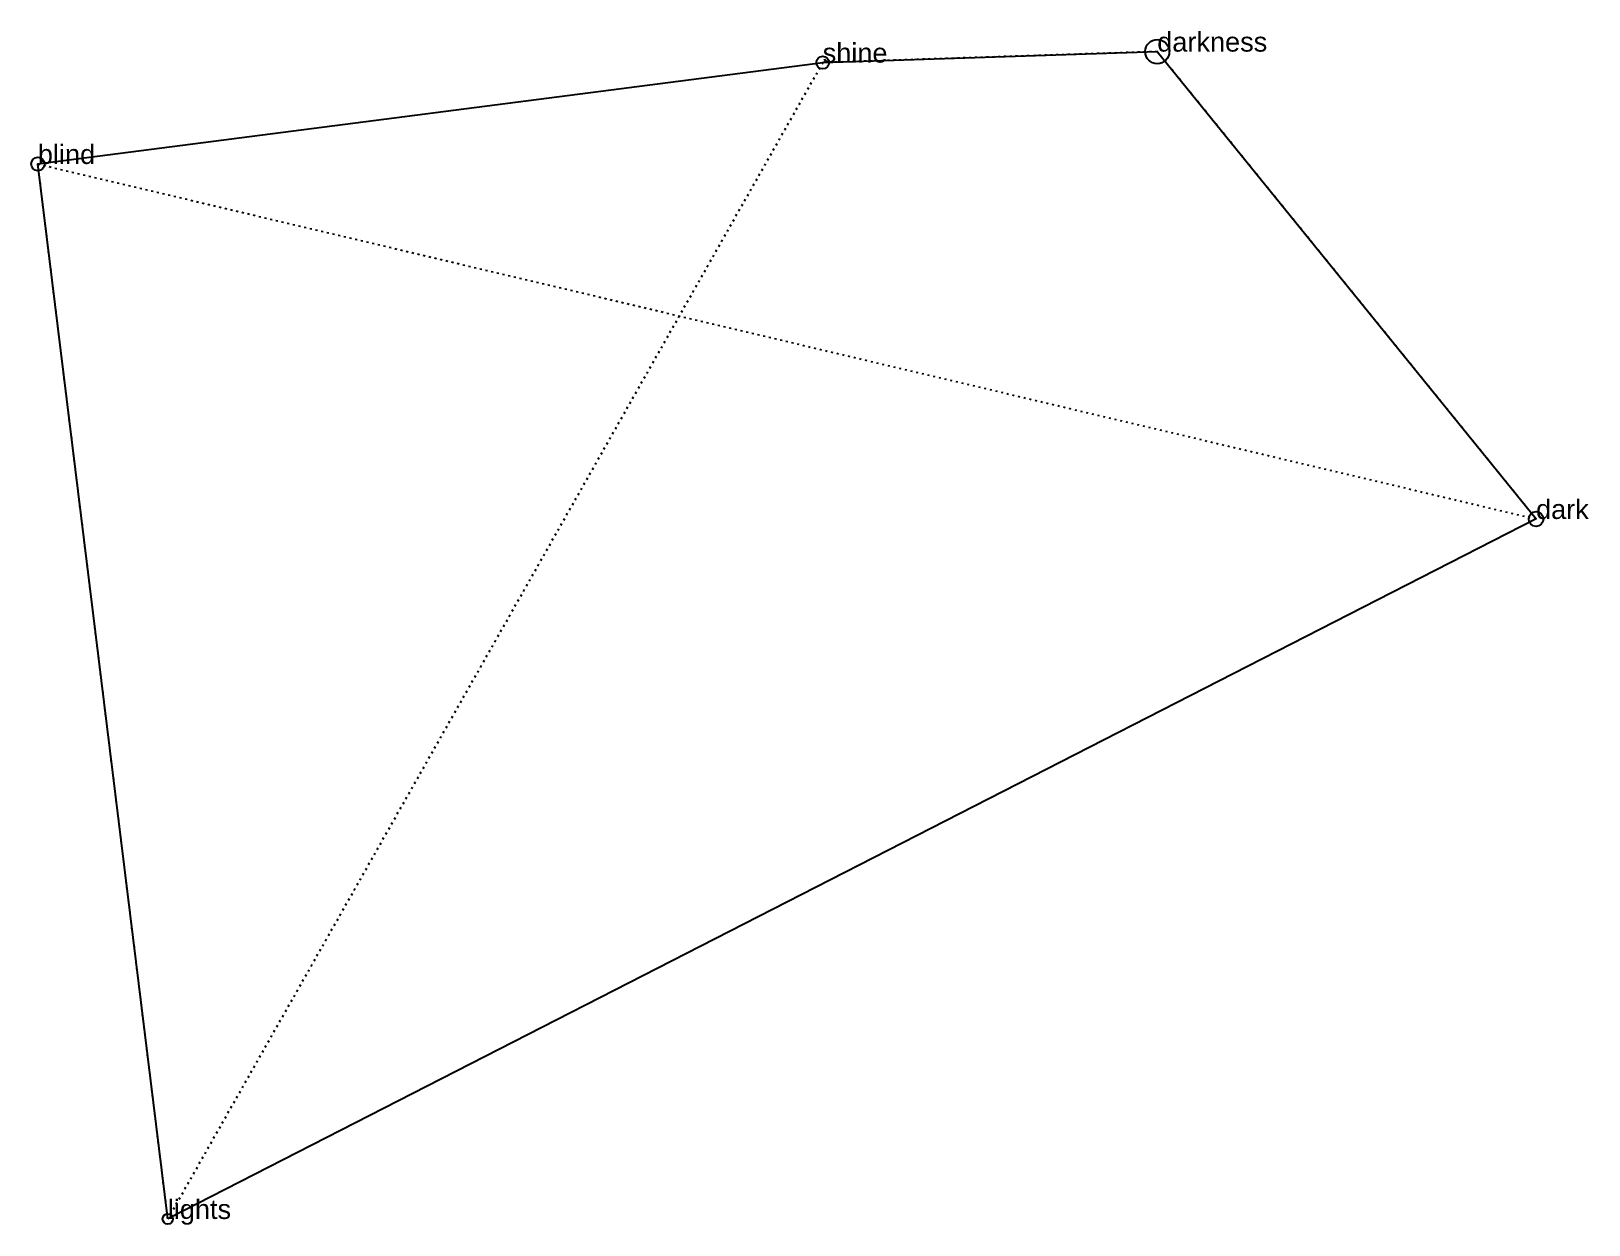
# Model space of a CAD drawing. Extents: x -39.2 to 41.1, y -5.7 to 55.8.
import ezdxf

# ---------------------------------------------------------------- set-up
doc = ezdxf.new("R2010")
doc.units = 0
doc.linetypes.add('DOT', pattern=[0.2, 0, -0.2])
doc.layers.add('TEXT', color=1, linetype='CONTINUOUS')
doc.styles.get("Standard").update_dxf_attribs({"font": 'arial.ttf'})

msp = doc.modelspace()

# ---------------------------------------------------------------- linework, layer by layer
for centre, radius in [((18.829, 54.704), 0.622), ((1.594, 54.137), 0.328), ((-38.842, 48.916), 0.345), ((38.346, 30.63), 0.379), ((-32.146, -5.426), 0.267)]:
    msp.add_circle(centre, radius)
at = {"layer": 'INTERNAL', "linetype": 'DOT'}
msp.add_polyline3d([(18.829, 54.704, 0), (1.594, 54.137, 0), (-32.146, -5.426, 0), (-38.842, 48.916, 0), (38.346, 30.63, 0), (18.829, 54.704, 0)], close=True, dxfattribs=at)
at = {"layer": 'OUTLINE', "linetype": 'CONTINUOUS'}
msp.add_polyline3d([(-32.146, -5.426, 0), (-38.842, 48.916, 0), (1.594, 54.137, 0), (18.829, 54.704, 0), (38.346, 30.63, 0), (-32.146, -5.426, 0)], close=True, dxfattribs=at)

# ---------------------------------------------------------------- texts
at = {"layer": 'TEXT'}
for s, p in [('darkness', (18.829, 54.704)), ('shine', (1.594, 54.137)), ('blind', (-38.842, 48.916)), ('dark', (38.346, 30.63)), ('lights', (-32.146, -5.426))]:
    msp.add_text(s, height=1, dxfattribs=at).set_placement(p)

doc.saveas('drawing.dxf')
